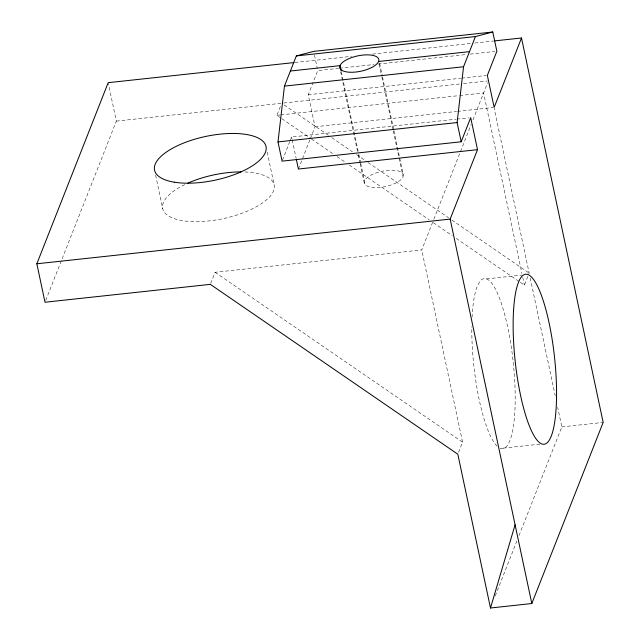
<?xml version="1.0" encoding="UTF-8"?>
<svg xmlns="http://www.w3.org/2000/svg" width="640" height="640" viewBox="0 0 640 640"><rect width="100%" height="100%" fill="white"/><g stroke="black" fill="none" stroke-linecap="round" stroke-linejoin="round"><path stroke-width="0.48" stroke-dasharray="3.2 2.4" d="M45.736 300.368L116.344 121.12L108.384 83.632M210.696 283.424L215.088 272.28L421.752 249.928L433.456 220.208M281.032 118.136L276.92 115.312L280.944 105.096M282.448 160.216L289.768 141.64M290.136 140.712L291.6 137L455.856 119.232M310.344 138.72L315.048 126.776L308.24 94.736L317.752 70.592L338.536 68.344M298.4 169.032L309.984 139.632M433.824 219.28L471.136 124.544M472.968 119.904L487.6 82.752M458.552 452.368L462.576 442.152L421.752 249.928M520.304 282.368L524.408 285.184L529.168 273.112L494.136 108.216M495.24 595.928L516.832 541.128M519.024 535.552L561.832 426.888L557.696 407.424M294.968 62.472L351.6 56.352M372.464 54.096L470.832 43.456M474.8 43.032L493.68 40.992M339.528 68.232L374.16 64.488M378.12 64.064L466.184 54.536M470.144 54.112L494.88 51.432M308.24 94.736L460.632 78.256M461.624 78.152L486.36 75.48M116.344 121.12L281.672 103.24M283.664 103.024L459.52 84.008M463.496 83.576L487.344 81M276.92 115.312L279.896 114.992M280.896 114.88L458.744 95.656M459.736 95.544L483.576 92.968L521.92 273.48M315.048 126.776L456.552 111.472M457.544 111.368L493.16 107.512M456.848 119.128L468.72 117.84M486.48 278.912L521.904 275.08M561.832 426.888L603.16 422.416M539.872 444.168L500.512 448.424A85.52 19.776 83.8 0 0 514.912 384.648A85.52 19.776 83.8 0 0 493.552 285.84A85.52 19.776 83.8 0 0 472.096 316.992M284.144 104.936L328.544 135.408M331.832 137.664L352.384 151.776M356.496 154.6L367.184 161.936M368.008 162.496L448.584 217.808M451.872 220.064L529.168 273.112M281.856 118.704L310.664 138.472M311.488 139.04L333.712 154.296M337 156.552L345.232 162.2M349.344 165.024L429.184 219.824M433.296 222.648L452.176 235.608M456.28 238.424L519.488 281.808M215.088 272.28L462.576 442.152M530.2 277.976L555.216 395.744M522.752 277.384L524.408 285.184M379.6 63.272L382.304 75.984M382.512 76.96L393.72 129.736M393.928 130.712L403.272 174.696M379.192 64.416L381.68 76.144M381.888 77.12L393.104 129.896M393.304 130.872L403.064 176.816A19.944 7.824 -12 0 1 371.248 187.264A19.944 7.824 -12 0 1 377.016 172.624A19.944 7.824 -12 0 1 403.064 176.816M341.24 71.52L358.672 153.616M358.88 154.592L360.544 162.416M360.752 163.392L364.488 180.984M340.616 71.68L358.056 153.776M358.264 154.76L359.928 162.576M360.136 163.552L364.288 183.104M314.488 55.208L317.344 68.664M291.6 137L292.008 138.936M292.216 139.912L296.136 158.352M267.2 152.096L274.144 184.768M155.608 175.144L162.752 208.784M497.064 446.136A85.52 19.776 83.8 0 1 471.808 326.696M244.912 171.984A56.976 22.36 -12 0 1 263.056 202.552A56.976 22.36 -12 0 1 178.264 219.792A56.976 22.36 -12 0 1 186.208 183.912"/><path stroke-width="0.96" d="M293.976 62.584L108.184 82.672L36.84 263.784L45.008 302.232L210.336 284.352L457.824 454.224L490.488 608L531.816 603.528L450.16 219.096L477.504 149.664L470.704 117.632L461.192 141.776L282.088 161.144L278 141.92L284.448 86.112L296.336 55.92L313.672 51.368L492.776 32L496.864 51.224L487.352 75.368L494.152 107.408L521.504 37.984L494.672 40.88M461.192 141.776L457.104 122.56L463.552 66.744L475.44 36.56L492.776 32M490.488 608L515.088 524.784M531.816 603.528L603.16 422.416L521.504 37.984M296.336 55.92L475.44 36.56M290.392 71.016L339.992 65.656L341.032 70.536M378.568 61.48A19.944 7.824 -12 0 0 352.52 57.288A19.944 7.824 -12 0 0 346.752 71.928A19.944 7.824 -12 0 0 378.568 61.48L469.496 51.648M284.448 86.112L463.552 66.744M278 141.92L457.104 122.56M477.504 149.664L298.4 169.032L296.336 159.328M36.84 263.784L450.16 219.096M187.928 183.128A56.976 22.36 -12 0 1 240.96 171.904M174.488 182.224A56.976 22.36 -12 0 0 265.392 152.376A56.976 22.36 -12 0 0 190.968 140.4A56.976 22.36 -12 0 0 174.488 182.224M513.536 310.688A85.52 19.776 83.8 0 0 541.84 443.96A85.52 19.776 83.8 0 0 549.104 322.952A85.52 19.776 83.8 0 0 513.536 310.688"/></g></svg>
